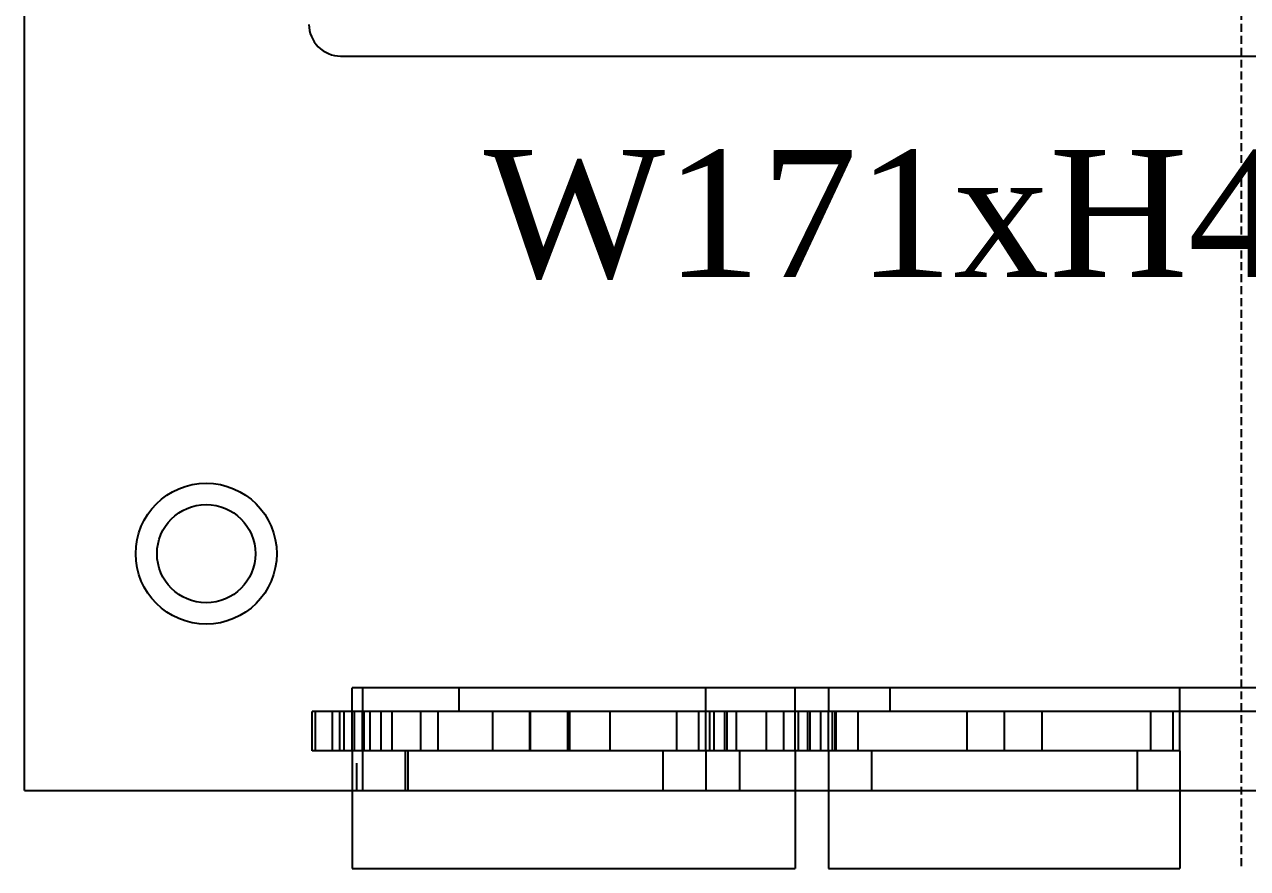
# Model space of a CAD drawing. Extents: x 0 to 171, y 0 to 414.
# Drawn here: x 9 to 85.9, y 0 to 53.1 of the extents above; entities that cross this region are included whole.
import ezdxf

# ---------------------------------------------------------------- set-up
doc = ezdxf.new("R2010")
doc.units = 0
doc.linetypes.add('DASHED', pattern=[0.75, 0.5, -0.25])
doc.layers.add('-15N-THT. THIẾT BỊ ĐÓNG MỞ', color=40, linetype='CONTINUOUS')
doc.styles.add('- 04.0', font='times.ttf', dxfattribs={"height": 4})

# ---------------------------------------------------------------- blocks, each defined once
blk = doc.blocks.new('06 - N - SC VSD ATV630U75~D11N4')
at = {"layer": '-15N-THT. THIẾT BỊ ĐÓNG MỞ', "color": 6, "linetype": 'DASHED'}
blk.add_line((0, 206.951), (0, -206.951), dxfattribs=at)
at = {"layer": '-15N-THT. THIẾT BỊ ĐÓNG MỞ'}
for p, q in [((-76.549, -202.049), (-76.549, 171.658)), ((-56.664, -155.818), (56.664, -155.818)), ((-56.664, -155.818), (-56.664, -155.818)), ((-65.115, -182.701), (-65.115, -182.701)), ((-68.207, -187.136), (-68.207, -187.136)), ((-62.023, -187.136), (-62.023, -187.136)), ((-55.931, -199.553), (-55.931, -195.587)), ((55.931, -195.587), (-55.931, -195.587)), ((-55.285, -195.587), (-55.285, -197.078)), ((-49.208, -197.078), (-49.208, -195.587)), ((-49.208, -195.587), (-49.208, -195.587)), ((-33.692, -199.553), (-33.692, -195.587)), ((-28.075, -199.553), (-28.075, -195.587)), ((-25.962, -195.587), (-25.962, -197.078)), ((-22.121, -195.587), (-22.121, -197.078)), ((-3.865, -199.553), (-3.865, -195.587)), ((58.45, -197.078), (-58.45, -197.078)), ((-58.45, -199.553), (-58.45, -197.078)), ((-58.258, -197.078), (-58.258, -199.553)), ((-57.193, -197.078), (-57.193, -199.553)), ((-56.723, -197.078), (-56.723, -199.553)), ((-56.459, -197.078), (-56.459, -199.553)), ((-55.803, -197.078), (-55.803, -199.553)), ((-55.285, -199.553), (-55.285, -197.078)), ((-55.209, -197.078), (-55.209, -199.553)), ((-54.832, -197.078), (-54.832, -199.553)), ((-54.124, -197.078), (-54.124, -199.553)), ((-53.442, -197.078), (-53.442, -199.553)), ((-51.637, -197.078), (-51.637, -199.553)), ((-50.552, -197.078), (-50.552, -199.553)), ((-49.208, -197.078), (-49.208, -197.078)), ((-47.101, -197.078), (-47.101, -197.078)), ((-47.101, -197.078), (-47.101, -199.553)), ((-44.78, -197.078), (-44.78, -197.078)), ((-44.78, -197.078), (-44.78, -199.553)), ((-44.74, -197.078), (-44.74, -199.553)), ((-42.379, -197.078), (-42.379, -197.078)), ((-42.379, -197.078), (-42.379, -199.553)), ((-42.254, -197.078), (-42.254, -199.553)), ((-39.729, -197.078), (-39.729, -197.078)), ((-39.729, -197.078), (-39.729, -199.553)), ((-35.535, -197.078), (-35.535, -199.553)), ((-34.145, -197.078), (-34.145, -199.553)), ((-33.453, -197.078), (-33.453, -199.553)), ((-33.174, -197.078), (-33.174, -199.553)), ((-32.517, -197.078), (-32.517, -199.553)), ((-32.368, -197.078), (-32.368, -199.553)), ((-31.784, -197.078), (-31.784, -199.553)), ((-29.882, -197.078), (-29.882, -199.553)), ((-28.797, -197.078), (-28.797, -199.553)), ((-27.87, -197.078), (-27.87, -199.553)), ((-27.282, -197.078), (-27.282, -199.553)), ((-27.136, -197.078), (-27.136, -199.553)), ((-26.48, -197.078), (-26.48, -199.553)), ((-25.962, -199.553), (-25.962, -197.078)), ((-25.748, -197.078), (-25.748, -199.553)), ((-25.556, -199.553), (-25.556, -197.078)), ((-25.508, -197.078), (-25.508, -199.553)), ((-24.118, -197.078), (-24.118, -199.553)), ((-17.274, -197.078), (-17.274, -197.078)), ((-17.274, -197.078), (-17.274, -199.553)), ((-14.913, -197.078), (-14.913, -199.553)), ((-12.552, -197.078), (-12.552, -197.078)), ((-12.552, -197.078), (-12.552, -199.553)), ((-5.708, -197.078), (-5.708, -199.553)), ((-4.318, -197.078), (-4.318, -199.553)), ((-3.865, -199.553), (-58.45, -199.553)), ((-55.931, -199.553), (-55.931, -206.951)), ((-55.285, -199.553), (-55.285, -202.049)), ((-52.595, -199.553), (-52.595, -202.049)), ((-52.44, -199.553), (-52.44, -202.049)), ((-47.101, -199.553), (-47.101, -199.553)), ((-44.78, -199.553), (-44.78, -199.553)), ((-42.379, -199.553), (-42.379, -199.553)), ((-39.729, -199.553), (-39.729, -199.553)), ((-36.381, -199.553), (-36.381, -202.049)), ((-33.692, -199.553), (-33.692, -202.049)), ((-31.566, -199.553), (-31.566, -202.049)), ((-28.075, -199.553), (-28.075, -206.951)), ((-25.962, -199.553), (-25.962, -206.951)), ((-23.272, -199.553), (-23.272, -202.049)), ((-17.274, -199.553), (-17.274, -199.553)), ((-12.552, -199.553), (-12.552, -199.553)), ((-6.554, -199.553), (-6.554, -202.049)), ((-3.865, -199.553), (-3.865, -206.951)), ((-55.67, -200.324), (-55.67, -202.049)), ((-76.549, -202.049), (76.549, -202.049)), ((-55.931, -206.951), (-55.285, -206.951)), ((-55.285, -206.951), (-33.692, -206.951)), ((-33.692, -206.951), (-28.075, -206.951)), ((-25.962, -206.951), (-3.865, -206.951))]:
    blk.add_line(p, q, dxfattribs=at)
for radius in [4.435, 3.092]:
    blk.add_circle((-65.115, -187.136), radius, dxfattribs=at)
blk.add_arc((-56.664, -153.83), 1.988, 180.00002, 270.00002, dxfattribs=at)
at = {"layer": '-15N-THT. THIẾT BỊ ĐÓNG MỞ', "color": 3, "insert": (0, -165.818), "char_height": 8, "width": 47.48643, "attachment_point": 5, "style": '- 04.0'}
blk.add_mtext('W171xH409xD233', dxfattribs=at)

msp = doc.modelspace()

# ---------------------------------------------------------------- block references
msp.add_blockref('06 - N - SC VSD ATV630U75~D11N4', (85.5, 206.951))

doc.saveas('drawing.dxf')
